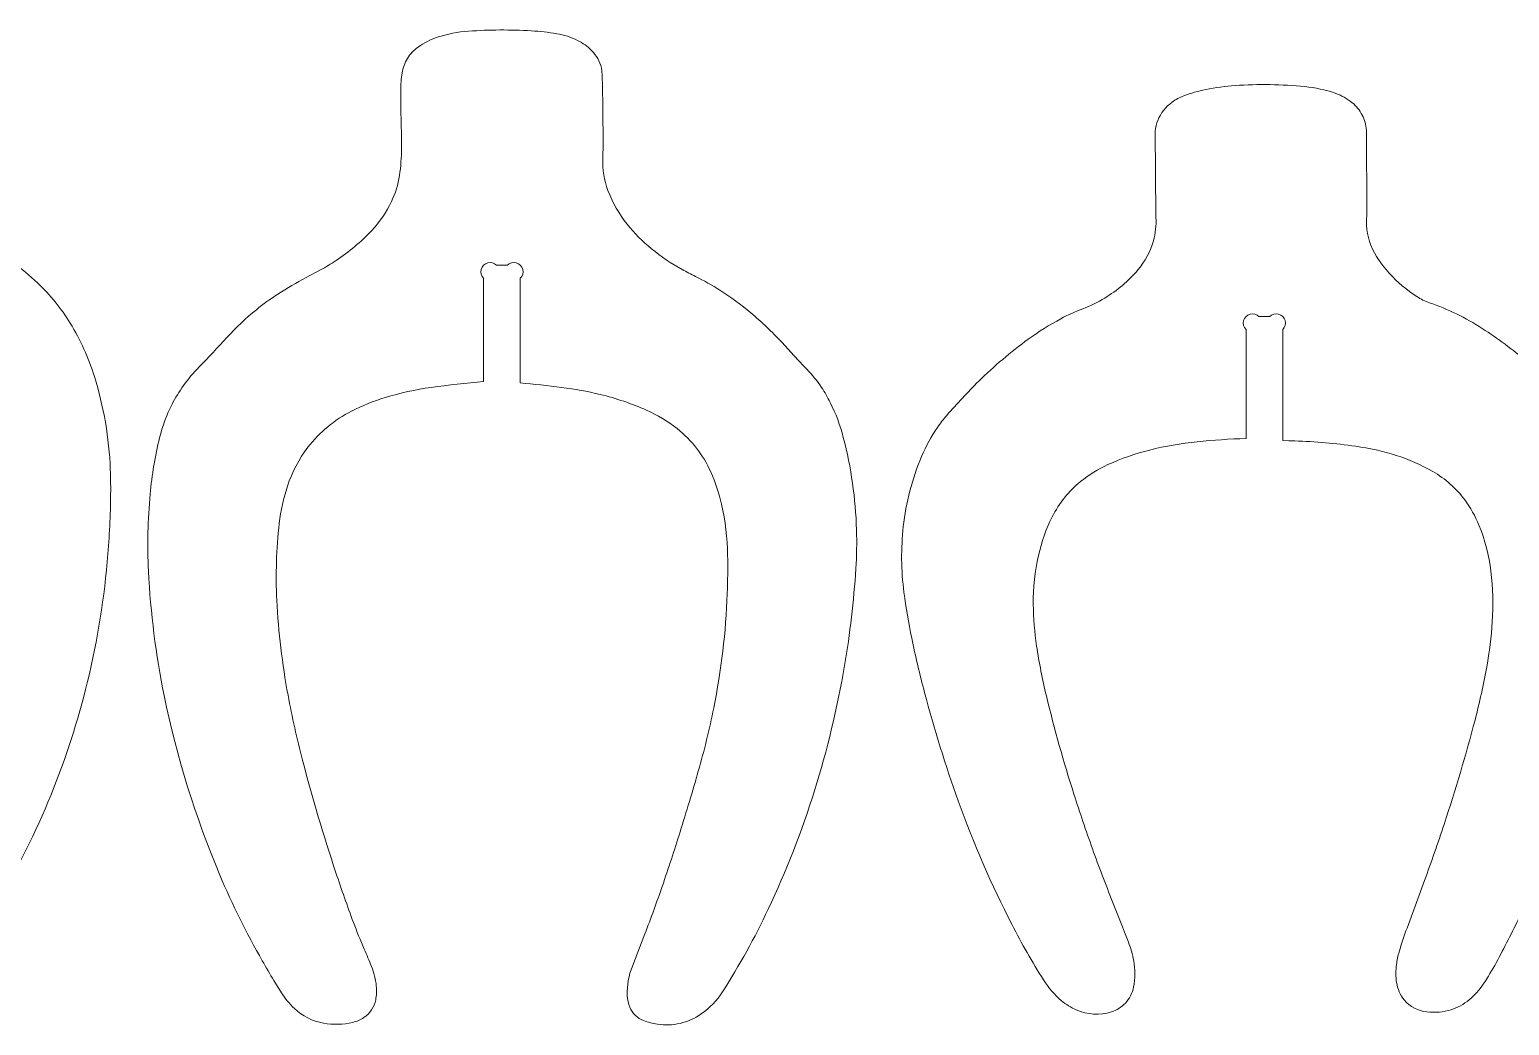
# Model space of a CAD drawing. Header units: centimetres. Extents: x -10.7 to 10.9, y -7.9 to 10.7.
# Drawn here: x 1.682 to 6.35, y 7.371 to 10.511 of the extents above; entities that cross this region are included whole.
import ezdxf

# ---------------------------------------------------------------- set-up
doc = ezdxf.new("R2010")
doc.units = ezdxf.units.CM
doc.header["$MEASUREMENT"] = 0
doc.layers.add('Capa 1', color=7, linetype='Continuous')

msp = doc.modelspace()

# ---------------------------------------------------------------- linework, layer by layer
at = {"layer": 'Capa 1', "color": 250, "lineweight": 18}
for points, knots in [([(2.59947, 9.7535), (2.61631, 9.76264), (2.63276, 9.77251), (2.64876, 9.78308), (2.64876, 9.78308), (2.68984, 9.81023), (2.72762, 9.84206), (2.76131, 9.87796), (2.76131, 9.87796), (2.78682, 9.90512), (2.80795, 9.93606), (2.82397, 9.96969), (2.82397, 9.96969), (2.83624, 9.99542), (2.84458, 10.02283), (2.84876, 10.05105), (2.84876, 10.05105), (2.85299, 10.07976), (2.85524, 10.10872), (2.85551, 10.13773), (2.85551, 10.13773), (2.85569, 10.15894), (2.85541, 10.18014), (2.85467, 10.20132), (2.85467, 10.20132), (2.85329, 10.24065), (2.85269, 10.28002), (2.85289, 10.31939), (2.85289, 10.31939), (2.85299, 10.33793), (2.85448, 10.35644), (2.85734, 10.37474), (2.85734, 10.37474), (2.85986, 10.39086), (2.86551, 10.40634), (2.87397, 10.42029), (2.87397, 10.42029), (2.88263, 10.43454), (2.89413, 10.44688), (2.90773, 10.45654), (2.90773, 10.45654), (2.92627, 10.4697), (2.94666, 10.48002), (2.96821, 10.48718), (2.96821, 10.48718), (3.00008, 10.49773), (3.03317, 10.50426), (3.06667, 10.50657), (3.06667, 10.50657), (3.13256, 10.51111), (3.19867, 10.51147), (3.26459, 10.50764), (3.26459, 10.50764), (3.29148, 10.50607), (3.31828, 10.50304), (3.34484, 10.49856), (3.34484, 10.49856), (3.36766, 10.49471), (3.3898, 10.48754), (3.41054, 10.47727), (3.41054, 10.47727), (3.42698, 10.46912), (3.44199, 10.45833), (3.45496, 10.44534), (3.45496, 10.44534), (3.47015, 10.43011), (3.48085, 10.41098), (3.48589, 10.39007), (3.48589, 10.39007), (3.48679, 10.38635), (3.48733, 10.38257), (3.48751, 10.37876), (3.48751, 10.37876), (3.48859, 10.3559), (3.48931, 10.33303), (3.48966, 10.31013), (3.48966, 10.31013), (3.49043, 10.26011), (3.49088, 10.21008), (3.49101, 10.16004), (3.49101, 10.16004), (3.49105, 10.14147), (3.49077, 10.1229), (3.49016, 10.10434), (3.49016, 10.10434), (3.48904, 10.07032), (3.49458, 10.03641), (3.50645, 10.0045), (3.50645, 10.0045), (3.52087, 9.9658), (3.54135, 9.92967), (3.56717, 9.89744), (3.56717, 9.89744), (3.58982, 9.86918), (3.61533, 9.84335), (3.64329, 9.82037), (3.64329, 9.82037), (3.67364, 9.79543), (3.70629, 9.77346), (3.7408, 9.75476), (3.7408, 9.75476), (3.75473, 9.74721), (3.76878, 9.73992), (3.78295, 9.73288), (3.78295, 9.73288), (3.8093, 9.71982), (3.83494, 9.70535), (3.85974, 9.68953), (3.85974, 9.68953), (3.89364, 9.66793), (3.92607, 9.6441), (3.95681, 9.61822), (3.95681, 9.61822), (3.99115, 9.5893), (4.02375, 9.55836), (4.05441, 9.52559)], [0, 0, 0, 0, 0.0333333, 0.0333333, 0.0333333, 0.0333333, 0.0666667, 0.0666667, 0.0666667, 0.0666667, 0.1, 0.1, 0.1, 0.1, 0.1333333, 0.1333333, 0.1333333, 0.1333333, 0.1666667, 0.1666667, 0.1666667, 0.1666667, 0.2, 0.2, 0.2, 0.2, 0.2333333, 0.2333333, 0.2333333, 0.2333333, 0.2666667, 0.2666667, 0.2666667, 0.2666667, 0.3, 0.3, 0.3, 0.3, 0.3333333, 0.3333333, 0.3333333, 0.3333333, 0.3666667, 0.3666667, 0.3666667, 0.3666667, 0.4, 0.4, 0.4, 0.4, 0.4333333, 0.4333333, 0.4333333, 0.4333333, 0.4666667, 0.4666667, 0.4666667, 0.4666667, 0.5, 0.5, 0.5, 0.5, 0.5333333, 0.5333333, 0.5333333, 0.5333333, 0.5666667, 0.5666667, 0.5666667, 0.5666667, 0.6, 0.6, 0.6, 0.6, 0.6333333, 0.6333333, 0.6333333, 0.6333333, 0.6666667, 0.6666667, 0.6666667, 0.6666667, 0.7, 0.7, 0.7, 0.7, 0.7333333, 0.7333333, 0.7333333, 0.7333333, 0.7666667, 0.7666667, 0.7666667, 0.7666667, 0.8, 0.8, 0.8, 0.8, 0.8333333, 0.8333333, 0.8333333, 0.8333333, 0.8666667, 0.8666667, 0.8666667, 0.8666667, 0.9, 0.9, 0.9, 0.9, 0.9333333, 0.9333333, 0.9333333, 0.9333333, 1, 1, 1, 1]), ([(5.23256, 10.19115), (5.23311, 10.20291), (5.23579, 10.21449), (5.24042, 10.2253), (5.24042, 10.2253), (5.2502, 10.24807), (5.26588, 10.2678), (5.28585, 10.28247), (5.28585, 10.28247), (5.29717, 10.29077), (5.30957, 10.29749), (5.3227, 10.30244), (5.3227, 10.30244), (5.34516, 10.31091), (5.36827, 10.31757), (5.39179, 10.3224), (5.39179, 10.3224), (5.42238, 10.32865), (5.45335, 10.33285), (5.48449, 10.33496), (5.48449, 10.33496), (5.55779, 10.33992), (5.63139, 10.33877), (5.70449, 10.33152), (5.70449, 10.33152), (5.73698, 10.32829), (5.76901, 10.32138), (5.79993, 10.31092), (5.79993, 10.31092), (5.81954, 10.3043), (5.83779, 10.29416), (5.85378, 10.28103), (5.85378, 10.28103), (5.8669, 10.27025), (5.87771, 10.2569), (5.88551, 10.24181), (5.88551, 10.24181), (5.89307, 10.22716), (5.89749, 10.21109), (5.89845, 10.19463)], [0, 0, 0, 0, 0.0909091, 0.0909091, 0.0909091, 0.0909091, 0.1818182, 0.1818182, 0.1818182, 0.1818182, 0.2727273, 0.2727273, 0.2727273, 0.2727273, 0.3636364, 0.3636364, 0.3636364, 0.3636364, 0.4545455, 0.4545455, 0.4545455, 0.4545455, 0.5454545, 0.5454545, 0.5454545, 0.5454545, 0.6363636, 0.6363636, 0.6363636, 0.6363636, 0.7272727, 0.7272727, 0.7272727, 0.7272727, 0.8181818, 0.8181818, 0.8181818, 0.8181818, 1, 1, 1, 1]), ([(5.23454, 9.91892), (5.23454, 9.91892), (5.23424, 9.92223), (5.23424, 9.92223), (5.23424, 9.92223), (5.23424, 9.92223), (5.23396, 9.92555), (5.23396, 9.92555), (5.23396, 9.92555), (5.23396, 9.92555), (5.23256, 10.19115), (5.23256, 10.19115)], [0, 0, 0, 0, 0.25, 0.25, 0.25, 0.25, 0.5, 0.5, 0.5, 0.5, 1, 1, 1, 1]), ([(5.89845, 10.19463), (5.89845, 10.19463), (5.89985, 9.92902), (5.89985, 9.92902), (5.89985, 9.92902), (5.89985, 9.92902), (5.89881, 9.90886), (5.89881, 9.90886)], [0, 0, 0, 0, 0.3333333, 0.3333333, 0.3333333, 0.3333333, 1, 1, 1, 1]), ([(5.51882, 9.22206), (5.4673, 9.22033), (5.41585, 9.21686), (5.36457, 9.21169), (5.36457, 9.21169), (5.31419, 9.20661), (5.26428, 9.1979), (5.21515, 9.18563), (5.21515, 9.18563), (5.16994, 9.17434), (5.12586, 9.15892), (5.08346, 9.13957), (5.08346, 9.13957), (5.05247, 9.12544), (5.0234, 9.10744), (4.99691, 9.08603), (4.99691, 9.08603), (4.95949, 9.05577), (4.92902, 9.01781), (4.9076, 8.9747), (4.9076, 8.9747), (4.88837, 8.93603), (4.87384, 8.89518), (4.86431, 8.85305), (4.86431, 8.85305), (4.85294, 8.80268), (4.84744, 8.75117), (4.84793, 8.69953), (4.84793, 8.69953), (4.84835, 8.65533), (4.85186, 8.61123), (4.85843, 8.56751), (4.85843, 8.56751), (4.86637, 8.51453), (4.87666, 8.46192), (4.88927, 8.40984), (4.88927, 8.40984), (4.91451, 8.30546), (4.94354, 8.20204), (4.97627, 8.09976), (4.97627, 8.09976), (4.99469, 8.04225), (5.01411, 7.98506), (5.03451, 7.92825), (5.03451, 7.92825), (5.05469, 7.87209), (5.07585, 7.81628), (5.09799, 7.76087), (5.09799, 7.76087), (5.11492, 7.71856), (5.13155, 7.67615), (5.14794, 7.63363), (5.14794, 7.63363), (5.15528, 7.61458), (5.16088, 7.59492), (5.16469, 7.57486), (5.16469, 7.57486), (5.1699, 7.54747), (5.16979, 7.51933), (5.16439, 7.49199), (5.16439, 7.49199), (5.16063, 7.47291), (5.15157, 7.45529), (5.13826, 7.44114), (5.13826, 7.44114), (5.12621, 7.4283), (5.11103, 7.41878), (5.0942, 7.41355), (5.0942, 7.41355), (5.05776, 7.40217), (5.0184, 7.40443), (4.98348, 7.41986), (4.98348, 7.41986), (4.96673, 7.42728), (4.95111, 7.43702), (4.93712, 7.44882), (4.93712, 7.44882), (4.9148, 7.46763), (4.89552, 7.48978), (4.87997, 7.51449), (4.87997, 7.51449), (4.84437, 7.571), (4.81127, 7.62909), (4.78079, 7.68853), (4.78079, 7.68853), (4.71598, 7.81483), (4.6594, 7.94521), (4.61139, 8.07881), (4.61139, 8.07881), (4.571, 8.19114), (4.53551, 8.30517), (4.505, 8.42056), (4.505, 8.42056), (4.48992, 8.47757), (4.47641, 8.53496), (4.46445, 8.59268), (4.46445, 8.59268), (4.45457, 8.64043), (4.44643, 8.68852), (4.44007, 8.73685), (4.44007, 8.73685), (4.43101, 8.80566), (4.43033, 8.87532), (4.43802, 8.94428), (4.43802, 8.94428), (4.44652, 9.02029), (4.46589, 9.0947), (4.49558, 9.16519), (4.49558, 9.16519), (4.50915, 9.19744), (4.52602, 9.22821), (4.5459, 9.257), (4.5459, 9.257), (4.55486, 9.26996), (4.56449, 9.28246), (4.57475, 9.29442), (4.57475, 9.29442), (4.60687, 9.33184), (4.64059, 9.36787), (4.67579, 9.40243), (4.67579, 9.40243), (4.72456, 9.45032), (4.77676, 9.49461), (4.83194, 9.53498), (4.83194, 9.53498), (4.86473, 9.55895), (4.8992, 9.58059), (4.93506, 9.59969), (4.93506, 9.59969), (4.95755, 9.61167), (4.98077, 9.62223), (5.00456, 9.63133), (5.00456, 9.63133), (5.02838, 9.64042), (5.05136, 9.65162), (5.07319, 9.6648), (5.07319, 9.6648), (5.11254, 9.68853), (5.14775, 9.71848), (5.1775, 9.75349), (5.1775, 9.75349), (5.20029, 9.78031), (5.21707, 9.81169), (5.22674, 9.84555), (5.22674, 9.84555), (5.23013, 9.8574), (5.23249, 9.86951), (5.2338, 9.88177), (5.2338, 9.88177), (5.2351, 9.89411), (5.23535, 9.90653), (5.23454, 9.91892)], [0, 0, 0, 0, 0.025641, 0.025641, 0.025641, 0.025641, 0.0512821, 0.0512821, 0.0512821, 0.0512821, 0.0769231, 0.0769231, 0.0769231, 0.0769231, 0.1025641, 0.1025641, 0.1025641, 0.1025641, 0.1282051, 0.1282051, 0.1282051, 0.1282051, 0.1538462, 0.1538462, 0.1538462, 0.1538462, 0.1794872, 0.1794872, 0.1794872, 0.1794872, 0.2051282, 0.2051282, 0.2051282, 0.2051282, 0.2307692, 0.2307692, 0.2307692, 0.2307692, 0.2564103, 0.2564103, 0.2564103, 0.2564103, 0.2820513, 0.2820513, 0.2820513, 0.2820513, 0.3076923, 0.3076923, 0.3076923, 0.3076923, 0.3333333, 0.3333333, 0.3333333, 0.3333333, 0.3589744, 0.3589744, 0.3589744, 0.3589744, 0.3846154, 0.3846154, 0.3846154, 0.3846154, 0.4102564, 0.4102564, 0.4102564, 0.4102564, 0.4358974, 0.4358974, 0.4358974, 0.4358974, 0.4615385, 0.4615385, 0.4615385, 0.4615385, 0.4871795, 0.4871795, 0.4871795, 0.4871795, 0.5128205, 0.5128205, 0.5128205, 0.5128205, 0.5384615, 0.5384615, 0.5384615, 0.5384615, 0.5641026, 0.5641026, 0.5641026, 0.5641026, 0.5897436, 0.5897436, 0.5897436, 0.5897436, 0.6153846, 0.6153846, 0.6153846, 0.6153846, 0.6410256, 0.6410256, 0.6410256, 0.6410256, 0.6666667, 0.6666667, 0.6666667, 0.6666667, 0.6923077, 0.6923077, 0.6923077, 0.6923077, 0.7179487, 0.7179487, 0.7179487, 0.7179487, 0.7435897, 0.7435897, 0.7435897, 0.7435897, 0.7692308, 0.7692308, 0.7692308, 0.7692308, 0.7948718, 0.7948718, 0.7948718, 0.7948718, 0.8205128, 0.8205128, 0.8205128, 0.8205128, 0.8461538, 0.8461538, 0.8461538, 0.8461538, 0.8717949, 0.8717949, 0.8717949, 0.8717949, 0.8974359, 0.8974359, 0.8974359, 0.8974359, 0.9230769, 0.9230769, 0.9230769, 0.9230769, 0.9487179, 0.9487179, 0.9487179, 0.9487179, 1, 1, 1, 1]), ([(5.89881, 9.90886), (5.89852, 9.90403), (5.89855, 9.8992), (5.89887, 9.8944), (5.89887, 9.8944), (5.90122, 9.85959), (5.91205, 9.82591), (5.93044, 9.79628), (5.93044, 9.79628), (5.94213, 9.77746), (5.95554, 9.75975), (5.97049, 9.7434), (5.97049, 9.7434), (5.99636, 9.7151), (6.02573, 9.69021), (6.05788, 9.66933), (6.05788, 9.66933), (6.07015, 9.66138), (6.08334, 9.65493), (6.09717, 9.65016), (6.09717, 9.65016), (6.15582, 9.62994), (6.21178, 9.60266), (6.26385, 9.56893), (6.26385, 9.56893), (6.31291, 9.53716), (6.35993, 9.50229), (6.40459, 9.46459), (6.40459, 9.46459), (6.45215, 9.42444), (6.49739, 9.38164), (6.54009, 9.33638), (6.54009, 9.33638), (6.56004, 9.31523), (6.57838, 9.29262), (6.59495, 9.26873), (6.59495, 9.26873), (6.61649, 9.23768), (6.63469, 9.20444), (6.64925, 9.16955)], [0, 0, 0, 0, 0.0909091, 0.0909091, 0.0909091, 0.0909091, 0.1818182, 0.1818182, 0.1818182, 0.1818182, 0.2727273, 0.2727273, 0.2727273, 0.2727273, 0.3636364, 0.3636364, 0.3636364, 0.3636364, 0.4545455, 0.4545455, 0.4545455, 0.4545455, 0.5454545, 0.5454545, 0.5454545, 0.5454545, 0.6363636, 0.6363636, 0.6363636, 0.6363636, 0.7272727, 0.7272727, 0.7272727, 0.7272727, 0.8181818, 0.8181818, 0.8181818, 0.8181818, 1, 1, 1, 1]), ([(1.54578, 9.83653), (1.57424, 9.81815), (1.60204, 9.79874), (1.62907, 9.7783), (1.62907, 9.7783), (1.65628, 9.75774), (1.68237, 9.73572), (1.70723, 9.71237), (1.70723, 9.71237), (1.7471, 9.67493), (1.78176, 9.63231), (1.8103, 9.58566), (1.8103, 9.58566), (1.8425, 9.53299), (1.86809, 9.47652), (1.88647, 9.41757), (1.88647, 9.41757), (1.91611, 9.32247), (1.93305, 9.22384), (1.93684, 9.12427), (1.93684, 9.12427), (1.93798, 9.0946), (1.93829, 9.06488), (1.93779, 9.03518), (1.93779, 9.03518), (1.93665, 8.96757), (1.93309, 8.90001), (1.92711, 8.83265), (1.92711, 8.83265), (1.9151, 8.69705), (1.8923, 8.56261), (1.85896, 8.43061), (1.85896, 8.43061), (1.79757, 8.18751), (1.69989, 7.95496), (1.56928, 7.74093)], [0, 0, 0, 0, 0.1, 0.1, 0.1, 0.1, 0.2, 0.2, 0.2, 0.2, 0.3, 0.3, 0.3, 0.3, 0.4, 0.4, 0.4, 0.4, 0.5, 0.5, 0.5, 0.5, 0.6, 0.6, 0.6, 0.6, 0.7, 0.7, 0.7, 0.7, 0.8, 0.8, 0.8, 0.8, 1, 1, 1, 1]), ([(3.15509, 9.76812), (3.14777, 9.77542), (3.13711, 9.77829), (3.12713, 9.7756), (3.12713, 9.7756), (3.11713, 9.77293), (3.10933, 9.76512), (3.10664, 9.75514), (3.10664, 9.75514), (3.10397, 9.74514), (3.10682, 9.73447), (3.11413, 9.72715)], [0, 0, 0, 0, 0.25, 0.25, 0.25, 0.25, 0.5, 0.5, 0.5, 0.5, 1, 1, 1, 1]), ([(3.22998, 9.72715), (3.2373, 9.73447), (3.24015, 9.74514), (3.23746, 9.75514), (3.23746, 9.75514), (3.23479, 9.76512), (3.22698, 9.77293), (3.217, 9.7756), (3.217, 9.7756), (3.207, 9.77829), (3.19633, 9.77542), (3.18902, 9.76812)], [0, 0, 0, 0, 0.25, 0.25, 0.25, 0.25, 0.5, 0.5, 0.5, 0.5, 1, 1, 1, 1]), ([(2.45274, 7.51212), (2.44034, 7.53282), (2.42814, 7.55364), (2.41618, 7.57461), (2.41618, 7.57461), (2.36633, 7.66192), (2.3217, 7.75213), (2.28254, 7.84475), (2.28254, 7.84475), (2.20535, 8.02737), (2.14647, 8.21722), (2.10677, 8.41144), (2.10677, 8.41144), (2.08031, 8.5408), (2.06375, 8.67201), (2.0572, 8.8039), (2.0572, 8.8039), (2.05318, 8.88495), (2.05497, 8.96618), (2.06257, 9.04697), (2.06257, 9.04697), (2.06819, 9.10677), (2.07816, 9.16609), (2.09236, 9.22444), (2.09236, 9.22444), (2.10126, 9.26099), (2.11438, 9.29641), (2.13145, 9.32993), (2.13145, 9.32993), (2.14193, 9.35051), (2.15402, 9.37025), (2.16761, 9.38894), (2.16761, 9.38894), (2.18262, 9.40959), (2.1991, 9.42916), (2.2169, 9.44748), (2.2169, 9.44748), (2.24658, 9.47803), (2.27579, 9.50902), (2.30453, 9.54045), (2.30453, 9.54045), (2.33332, 9.57191), (2.3644, 9.60121), (2.39754, 9.62806), (2.39754, 9.62806), (2.41937, 9.64574), (2.44212, 9.66225), (2.46571, 9.6775), (2.46571, 9.6775), (2.49439, 9.69604), (2.52388, 9.71329), (2.55408, 9.72921)], [0, 0, 0, 0, 0.0714286, 0.0714286, 0.0714286, 0.0714286, 0.1428571, 0.1428571, 0.1428571, 0.1428571, 0.2142857, 0.2142857, 0.2142857, 0.2142857, 0.2857143, 0.2857143, 0.2857143, 0.2857143, 0.3571429, 0.3571429, 0.3571429, 0.3571429, 0.4285714, 0.4285714, 0.4285714, 0.4285714, 0.5, 0.5, 0.5, 0.5, 0.5714286, 0.5714286, 0.5714286, 0.5714286, 0.6428571, 0.6428571, 0.6428571, 0.6428571, 0.7142857, 0.7142857, 0.7142857, 0.7142857, 0.7857143, 0.7857143, 0.7857143, 0.7857143, 0.8571429, 0.8571429, 0.8571429, 0.8571429, 1, 1, 1, 1]), ([(5.55978, 9.60655), (5.55246, 9.61386), (5.5418, 9.61671), (5.53179, 9.61404), (5.53179, 9.61404), (5.5218, 9.61135), (5.514, 9.60356), (5.51133, 9.59355), (5.51133, 9.59355), (5.50864, 9.58357), (5.51151, 9.57291), (5.51882, 9.56559)], [0, 0, 0, 0, 0.25, 0.25, 0.25, 0.25, 0.5, 0.5, 0.5, 0.5, 1, 1, 1, 1]), ([(5.63465, 9.56559), (5.64197, 9.57291), (5.64482, 9.58357), (5.64215, 9.59355), (5.64215, 9.59355), (5.63947, 9.60356), (5.63167, 9.61135), (5.62167, 9.61404), (5.62167, 9.61404), (5.61167, 9.61671), (5.60102, 9.61386), (5.5937, 9.60655)], [0, 0, 0, 0, 0.25, 0.25, 0.25, 0.25, 0.5, 0.5, 0.5, 0.5, 1, 1, 1, 1]), ([(5.67285, 9.21436), (5.67285, 9.21436), (5.65376, 9.21486), (5.65376, 9.21486), (5.65376, 9.21486), (5.65376, 9.21486), (5.63465, 9.21527), (5.63465, 9.21527), (5.63465, 9.21527), (5.63465, 9.21527), (5.63465, 9.56559), (5.63465, 9.56559)], [0, 0, 0, 0, 0.25, 0.25, 0.25, 0.25, 0.5, 0.5, 0.5, 0.5, 1, 1, 1, 1]), ([(4.09372, 9.48263), (4.10665, 9.46816), (4.11991, 9.45398), (4.13351, 9.44012), (4.13351, 9.44012), (4.15074, 9.42258), (4.16629, 9.40347), (4.18001, 9.38307), (4.18001, 9.38307), (4.1903, 9.36773), (4.19957, 9.35172), (4.20774, 9.33515), (4.20774, 9.33515), (4.22507, 9.30005), (4.23876, 9.26328), (4.24866, 9.22542)], [0, 0, 0, 0, 0.2, 0.2, 0.2, 0.2, 0.4, 0.4, 0.4, 0.4, 0.6, 0.6, 0.6, 0.6, 1, 1, 1, 1]), ([(3.11413, 9.40121), (3.05879, 9.39683), (3.00359, 9.39077), (2.94862, 9.38301), (2.94862, 9.38301), (2.89958, 9.37607), (2.85117, 9.36536), (2.80378, 9.35093), (2.80378, 9.35093), (2.7673, 9.33983), (2.73186, 9.32559), (2.69783, 9.30838), (2.69783, 9.30838), (2.64392, 9.28111), (2.59683, 9.24206), (2.56006, 9.19412), (2.56006, 9.19412), (2.5318, 9.15728), (2.51003, 9.11592), (2.49563, 9.07178), (2.49563, 9.07178), (2.48316, 9.03354), (2.47453, 8.99415), (2.46989, 8.95419), (2.46989, 8.95419), (2.46056, 8.87375), (2.45794, 8.79268), (2.46205, 8.71181), (2.46205, 8.71181), (2.46715, 8.61128), (2.47899, 8.5112), (2.49745, 8.41222), (2.49745, 8.41222), (2.51027, 8.34352), (2.52549, 8.2753), (2.5431, 8.20768), (2.5431, 8.20768), (2.57423, 8.08815), (2.60935, 7.96969), (2.64844, 7.8525), (2.64844, 7.8525), (2.66601, 7.7998), (2.68445, 7.74738), (2.70374, 7.69526), (2.70374, 7.69526), (2.7142, 7.667), (2.72551, 7.63903), (2.73766, 7.61144), (2.73766, 7.61144), (2.7456, 7.5934), (2.75326, 7.57521), (2.76062, 7.55691), (2.76062, 7.55691), (2.76851, 7.53725), (2.77363, 7.51657), (2.77576, 7.4955), (2.77576, 7.4955), (2.77727, 7.48073), (2.77662, 7.46582), (2.77385, 7.45124), (2.77385, 7.45124), (2.76953, 7.42845), (2.75611, 7.40841), (2.73671, 7.39572), (2.73671, 7.39572), (2.72592, 7.38864), (2.71396, 7.38351), (2.7014, 7.38054), (2.7014, 7.38054), (2.67108, 7.37336), (2.63961, 7.3725), (2.60893, 7.37799), (2.60893, 7.37799), (2.5746, 7.38412), (2.54281, 7.40025), (2.51754, 7.42432), (2.51754, 7.42432), (2.50199, 7.43914), (2.48826, 7.45575), (2.47659, 7.47379)], [0, 0, 0, 0, 0.047619, 0.047619, 0.047619, 0.047619, 0.0952381, 0.0952381, 0.0952381, 0.0952381, 0.1428571, 0.1428571, 0.1428571, 0.1428571, 0.1904762, 0.1904762, 0.1904762, 0.1904762, 0.2380952, 0.2380952, 0.2380952, 0.2380952, 0.2857143, 0.2857143, 0.2857143, 0.2857143, 0.3333333, 0.3333333, 0.3333333, 0.3333333, 0.3809524, 0.3809524, 0.3809524, 0.3809524, 0.4285714, 0.4285714, 0.4285714, 0.4285714, 0.4761905, 0.4761905, 0.4761905, 0.4761905, 0.5238095, 0.5238095, 0.5238095, 0.5238095, 0.5714286, 0.5714286, 0.5714286, 0.5714286, 0.6190476, 0.6190476, 0.6190476, 0.6190476, 0.6666667, 0.6666667, 0.6666667, 0.6666667, 0.7142857, 0.7142857, 0.7142857, 0.7142857, 0.7619048, 0.7619048, 0.7619048, 0.7619048, 0.8095238, 0.8095238, 0.8095238, 0.8095238, 0.8571429, 0.8571429, 0.8571429, 0.8571429, 0.9047619, 0.9047619, 0.9047619, 0.9047619, 1, 1, 1, 1]), ([(3.62315, 7.65986), (3.64213, 7.70937), (3.66023, 7.7592), (3.67746, 7.80936), (3.67746, 7.80936), (3.69708, 7.86647), (3.71593, 7.92384), (3.734, 7.98145), (3.734, 7.98145), (3.75392, 8.04503), (3.77307, 8.10885), (3.79141, 8.1729), (3.79141, 8.1729), (3.81025, 8.23859), (3.82643, 8.30503), (3.83995, 8.37203), (3.83995, 8.37203), (3.86393, 8.49094), (3.87824, 8.61159), (3.88271, 8.73283), (3.88271, 8.73283), (3.88418, 8.77317), (3.8846, 8.81353), (3.88393, 8.8539), (3.88393, 8.8539), (3.88306, 8.90794), (3.87659, 8.96174), (3.86464, 9.01444), (3.86464, 9.01444), (3.85669, 9.0495), (3.8453, 9.08368), (3.83065, 9.11651), (3.83065, 9.11651), (3.8068, 9.16995), (3.77036, 9.21679), (3.72445, 9.25306), (3.72445, 9.25306), (3.69496, 9.27635), (3.6627, 9.29584), (3.62836, 9.31108), (3.62836, 9.31108), (3.5812, 9.33204), (3.53226, 9.34863), (3.4821, 9.36071), (3.4821, 9.36071), (3.4419, 9.37037), (3.40121, 9.37788), (3.36021, 9.3832), (3.36021, 9.3832), (3.31691, 9.38881), (3.27349, 9.39341), (3.22999, 9.39699)], [0, 0, 0, 0, 0.0714286, 0.0714286, 0.0714286, 0.0714286, 0.1428571, 0.1428571, 0.1428571, 0.1428571, 0.2142857, 0.2142857, 0.2142857, 0.2142857, 0.2857143, 0.2857143, 0.2857143, 0.2857143, 0.3571429, 0.3571429, 0.3571429, 0.3571429, 0.4285714, 0.4285714, 0.4285714, 0.4285714, 0.5, 0.5, 0.5, 0.5, 0.5714286, 0.5714286, 0.5714286, 0.5714286, 0.6428571, 0.6428571, 0.6428571, 0.6428571, 0.7142857, 0.7142857, 0.7142857, 0.7142857, 0.7857143, 0.7857143, 0.7857143, 0.7857143, 0.8571429, 0.8571429, 0.8571429, 0.8571429, 1, 1, 1, 1]), ([(4.24866, 9.22542), (4.27353, 9.13011), (4.28755, 9.03227), (4.29044, 8.93381), (4.29044, 8.93381), (4.29162, 8.89305), (4.29092, 8.85224), (4.28832, 8.81154), (4.28832, 8.81154), (4.28175, 8.70909), (4.26985, 8.60706), (4.25269, 8.50584), (4.25269, 8.50584), (4.23003, 8.37233), (4.19833, 8.24049), (4.15782, 8.11126), (4.15782, 8.11126), (4.11773, 7.98338), (4.06892, 7.85841), (4.01175, 7.73723), (4.01175, 7.73723), (3.96942, 7.6475), (3.92136, 7.56058), (3.86791, 7.47699), (3.86791, 7.47699), (3.85036, 7.44954), (3.82751, 7.42583), (3.80073, 7.40726), (3.80073, 7.40726), (3.78047, 7.3932), (3.75772, 7.38308), (3.73372, 7.37744), (3.73372, 7.37744), (3.71034, 7.37193), (3.6861, 7.37099), (3.66235, 7.37468), (3.66235, 7.37468), (3.64739, 7.37702), (3.6327, 7.38091), (3.61852, 7.3863), (3.61852, 7.3863), (3.59901, 7.39374), (3.58342, 7.40894), (3.57545, 7.42826), (3.57545, 7.42826), (3.57056, 7.44013), (3.56783, 7.4528), (3.56739, 7.46564), (3.56739, 7.46564), (3.56633, 7.49709), (3.57176, 7.52845), (3.58336, 7.55771)], [0, 0, 0, 0, 0.0714286, 0.0714286, 0.0714286, 0.0714286, 0.1428571, 0.1428571, 0.1428571, 0.1428571, 0.2142857, 0.2142857, 0.2142857, 0.2142857, 0.2857143, 0.2857143, 0.2857143, 0.2857143, 0.3571429, 0.3571429, 0.3571429, 0.3571429, 0.4285714, 0.4285714, 0.4285714, 0.4285714, 0.5, 0.5, 0.5, 0.5, 0.5714286, 0.5714286, 0.5714286, 0.5714286, 0.6428571, 0.6428571, 0.6428571, 0.6428571, 0.7142857, 0.7142857, 0.7142857, 0.7142857, 0.7857143, 0.7857143, 0.7857143, 0.7857143, 0.8571429, 0.8571429, 0.8571429, 0.8571429, 1, 1, 1, 1]), ([(6.08173, 7.82747), (6.10327, 7.88635), (6.1239, 7.94553), (6.14362, 8.00503), (6.14362, 8.00503), (6.17962, 8.11364), (6.21214, 8.22338), (6.2411, 8.33407), (6.2411, 8.33407), (6.25561, 8.38953), (6.26795, 8.44554), (6.27808, 8.50196), (6.27808, 8.50196), (6.28651, 8.54878), (6.29235, 8.59603), (6.29561, 8.64347), (6.29561, 8.64347), (6.29929, 8.69676), (6.29782, 8.75027), (6.29123, 8.80329), (6.29123, 8.80329), (6.28502, 8.85326), (6.2723, 8.90219), (6.25337, 8.94887), (6.25337, 8.94887), (6.24193, 8.97705), (6.22697, 9.00366), (6.20886, 9.02808), (6.20886, 9.02808), (6.18173, 9.06462), (6.14738, 9.09518), (6.10792, 9.11788), (6.10792, 9.11788), (6.07123, 9.13895), (6.03239, 9.15599), (5.99201, 9.16866), (5.99201, 9.16866), (5.95045, 9.18174), (5.90788, 9.19139), (5.86475, 9.19757), (5.86475, 9.19757), (5.80114, 9.20668), (5.73708, 9.21229), (5.67285, 9.21436)], [0, 0, 0, 0, 0.0833333, 0.0833333, 0.0833333, 0.0833333, 0.1666667, 0.1666667, 0.1666667, 0.1666667, 0.25, 0.25, 0.25, 0.25, 0.3333333, 0.3333333, 0.3333333, 0.3333333, 0.4166667, 0.4166667, 0.4166667, 0.4166667, 0.5, 0.5, 0.5, 0.5, 0.5833333, 0.5833333, 0.5833333, 0.5833333, 0.6666667, 0.6666667, 0.6666667, 0.6666667, 0.75, 0.75, 0.75, 0.75, 0.8333333, 0.8333333, 0.8333333, 0.8333333, 1, 1, 1, 1]), ([(6.64925, 9.16955), (6.6807, 9.09419), (6.70062, 9.01451), (6.70836, 8.93323), (6.70836, 8.93323), (6.7121, 8.89406), (6.71322, 8.85466), (6.71172, 8.81534), (6.71172, 8.81534), (6.7102, 8.77544), (6.70605, 8.73569), (6.69934, 8.69634), (6.69934, 8.69634), (6.68194, 8.59464), (6.66014, 8.49372), (6.634, 8.39389), (6.634, 8.39389), (6.58481, 8.20616), (6.52089, 8.02259), (6.44285, 7.8449), (6.44285, 7.8449), (6.42342, 7.80067), (6.40307, 7.75682), (6.38185, 7.7134), (6.38185, 7.7134), (6.35805, 7.66472), (6.33337, 7.61646), (6.30781, 7.56867), (6.30781, 7.56867), (6.29542, 7.54548), (6.28185, 7.52296), (6.26716, 7.50117), (6.26716, 7.50117), (6.25469, 7.48266), (6.23968, 7.46599), (6.22259, 7.45166), (6.22259, 7.45166), (6.21409, 7.44454), (6.20493, 7.43829), (6.19521, 7.43301), (6.19521, 7.43301), (6.18572, 7.42785), (6.17573, 7.42367), (6.16541, 7.42056), (6.16541, 7.42056), (6.14072, 7.41308), (6.11477, 7.41064), (6.08911, 7.41333), (6.08911, 7.41333), (6.06143, 7.41624), (6.03597, 7.42987), (6.01818, 7.45128), (6.01818, 7.45128), (6.00519, 7.4669), (5.99676, 7.48579), (5.99378, 7.50589), (5.99378, 7.50589), (5.99098, 7.52478), (5.99087, 7.54396), (5.99344, 7.56288), (5.99344, 7.56288), (5.99527, 7.57643), (5.99811, 7.58985), (6.00188, 7.60298), (6.00188, 7.60298), (6.00919, 7.62835), (6.01746, 7.65341), (6.02666, 7.67814)], [0, 0, 0, 0, 0.0555556, 0.0555556, 0.0555556, 0.0555556, 0.1111111, 0.1111111, 0.1111111, 0.1111111, 0.1666667, 0.1666667, 0.1666667, 0.1666667, 0.2222222, 0.2222222, 0.2222222, 0.2222222, 0.2777778, 0.2777778, 0.2777778, 0.2777778, 0.3333333, 0.3333333, 0.3333333, 0.3333333, 0.3888889, 0.3888889, 0.3888889, 0.3888889, 0.4444444, 0.4444444, 0.4444444, 0.4444444, 0.5, 0.5, 0.5, 0.5, 0.5555556, 0.5555556, 0.5555556, 0.5555556, 0.6111111, 0.6111111, 0.6111111, 0.6111111, 0.6666667, 0.6666667, 0.6666667, 0.6666667, 0.7222222, 0.7222222, 0.7222222, 0.7222222, 0.7777778, 0.7777778, 0.7777778, 0.7777778, 0.8333333, 0.8333333, 0.8333333, 0.8333333, 0.8888889, 0.8888889, 0.8888889, 0.8888889, 1, 1, 1, 1])]:
    msp.add_open_spline(points, degree=3, knots=knots, dxfattribs=at)
for points in [[(3.18902, 9.76812), (3.18902, 9.76812), (3.15509, 9.76812), (3.15509, 9.76812)], [(2.55408, 9.72921), (2.55408, 9.72921), (2.59947, 9.7535), (2.59947, 9.7535)], [(3.11413, 9.72715), (3.11413, 9.72715), (3.11413, 9.40121), (3.11413, 9.40121)], [(3.22999, 9.39699), (3.22999, 9.39699), (3.22998, 9.72715), (3.22998, 9.72715)], [(5.5937, 9.60655), (5.5937, 9.60655), (5.55978, 9.60655), (5.55978, 9.60655)], [(4.05441, 9.52559), (4.05441, 9.52559), (4.09372, 9.48263), (4.09372, 9.48263)], [(5.51882, 9.56559), (5.51882, 9.56559), (5.51882, 9.22206), (5.51882, 9.22206)], [(6.02666, 7.67814), (6.02666, 7.67814), (6.08173, 7.82747), (6.08173, 7.82747)], [(3.58336, 7.55771), (3.58336, 7.55771), (3.62315, 7.65986), (3.62315, 7.65986)], [(2.47659, 7.47379), (2.47659, 7.47379), (2.45274, 7.51212), (2.45274, 7.51212)]]:
    msp.add_open_spline(points, degree=3, dxfattribs=at)

doc.saveas('drawing.dxf')
